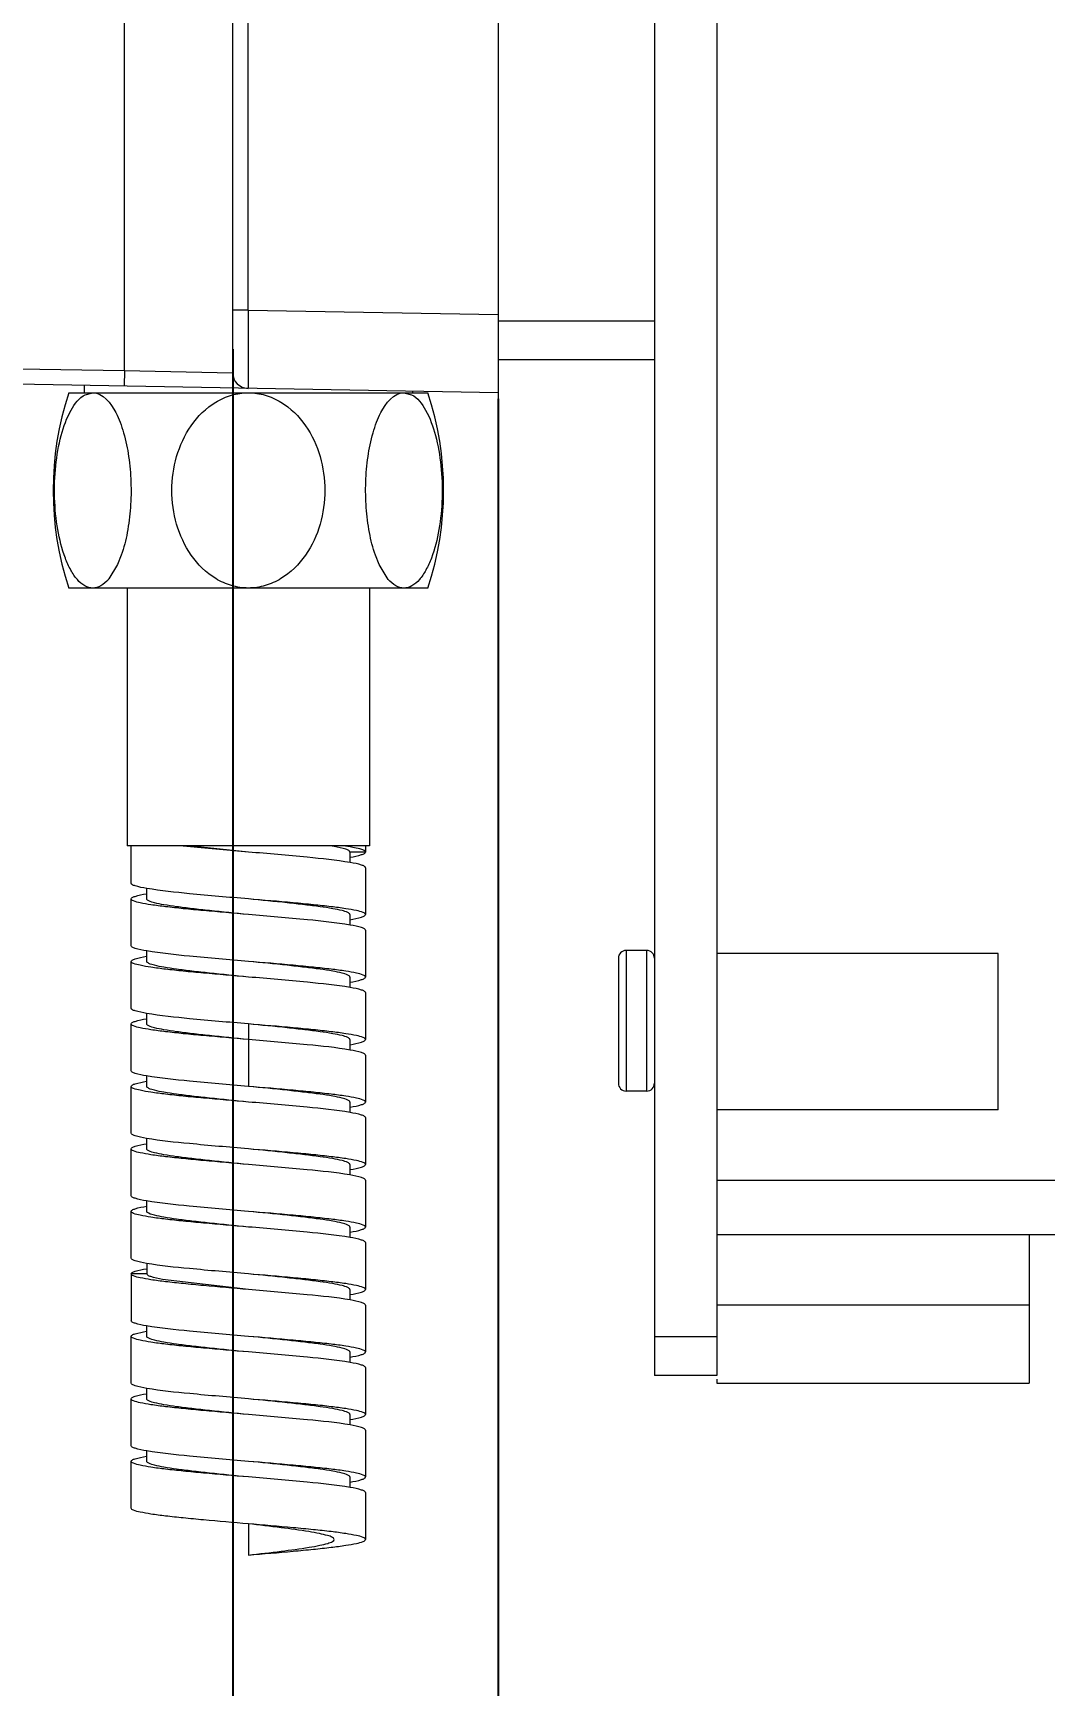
# Model space of a CAD drawing. Header units: millimetres. Extents: x 3895 to 4697, y -1269 to -217.
# Drawn here: x 4442.36 to 4458.55, y -881.81 to -855.36 of the extents above; entities that cross this region are included whole.
import ezdxf

# ---------------------------------------------------------------- set-up
doc = ezdxf.new("R2010")
doc.units = ezdxf.units.MM
doc.header["$LTSCALE"] = 0.1
doc.layers.get('0').update_dxf_attribs({"lineweight": 15})
doc.layers.add('DIM', color=3, linetype='Continuous', lineweight=13)
doc.styles.get("Standard").update_dxf_attribs({"font": 'arial.ttf'})
doc.dimstyles.new('ISO-25', dxfattribs={"dimtxt": 2.5, "dimasz": 2.5, "dimexe": 1.25, "dimexo": 0.625, "dimtad": 1, "dimlfac": 5, "dimtxsty": 'Standard', "dimcen": 2.5, "dimadec": 0, "dimazin": 0, "dimtfac": 1, "dimtmove": 0, "dimatfit": 3, "dimfxl": 1, "dimarcsym": 0})

# ---------------------------------------------------------------- blocks, each defined once
blk = doc.blocks.new('*D113')
at = {"layer": 'Defpoints', "color": 0, "transparency": 16777216}
for p in [(4445.554, -859.799), (4449.804, -860.594), (4445.554, -889.213)]:
    blk.add_point(p, dxfattribs=at)
at = {"layer": 'DIM', "color": 0, "lineweight": -2, "transparency": 16777216}
for p, q in [((4445.554, -860.424), (4445.554, -890.463)), ((4449.804, -861.219), (4449.804, -890.463)), ((4441.554, -889.213), (4426.472, -889.213)), ((4449.804, -889.213), (4445.554, -889.213)), ((4453.804, -889.213), (4457.804, -889.213))]:
    blk.add_line(p, q, dxfattribs=at)
at = {"layer": 'DIM', "color": 0, "transparency": 16777216}
for points in [[(4441.554, -888.546), (4441.554, -889.88), (4445.554, -889.213)], [(4453.804, -888.546), (4453.804, -889.88), (4449.804, -889.213)]]:
    blk.add_solid(points, dxfattribs=at)
at = {"layer": 'DIM', "color": 0, "transparency": 16777216, "insert": (4429.773, -886.58), "char_height": 4, "attachment_point": 5}
blk.add_mtext('17', dxfattribs=at)
blk = doc.blocks.new('*D114')
at = {"layer": 'Defpoints', "color": 0, "transparency": 16777216}
for p in [(4434.254, -854.373), (4449.804, -860.594), (4434.254, -899.9)]:
    blk.add_point(p, dxfattribs=at)
at = {"layer": 'DIM', "color": 0, "lineweight": -2, "transparency": 16777216}
for p, q in [((4434.254, -854.998), (4434.254, -901.15)), ((4449.804, -861.219), (4449.804, -901.15)), ((4445.804, -899.9), (4438.254, -899.9))]:
    blk.add_line(p, q, dxfattribs=at)
at = {"layer": 'DIM', "color": 0, "transparency": 16777216}
for points in [[(4438.254, -899.233), (4438.254, -900.566), (4434.254, -899.9)], [(4445.804, -899.233), (4445.804, -900.566), (4449.804, -899.9)]]:
    blk.add_solid(points, dxfattribs=at)
at = {"layer": 'DIM', "color": 0, "transparency": 16777216, "insert": (4442.029, -896.871), "char_height": 4, "attachment_point": 5}
blk.add_mtext('62,2', dxfattribs=at)

msp = doc.modelspace()

# ---------------------------------------------------------------- linework, layer by layer
msp.add_line((4449.8034, -478.7667), (4449.8034, -1058.5925))
at = {"color": 7, "linetype": 'Continuous'}
for p, q in [((4452.3034, -819.5945), (4452.3034, -876.8445)), ((4453.3034, -819.469), (4453.3034, -876.8445)), ((4449.8034, -834.869), (4449.8034, -861.119)), ((4443.8186, -835.2234), (4443.8186, -860.7645)), ((4445.5534, -860.7991), (4445.5534, -835.1888)), ((4445.7991, -859.7993), (4445.7991, -836.1887)), ((4445.7991, -859.7993), (4445.5534, -859.7993)), ((4445.7991, -859.7993), (4449.8034, -859.8692)), ((4445.7991, -859.7993), (4445.7991, -861.0491)), ((4449.8034, -859.9695), (4452.3034, -859.9695)), ((4452.3034, -860.5945), (4449.8034, -860.5945)), ((4449.8034, -861.119), (4434.2991, -860.8483)), ((4437.7743, -860.659), (4443.8186, -860.7645)), ((4443.8187, -860.7645), (4443.8165, -861.0145)), ((4443.8186, -860.7645), (4445.5534, -860.7991)), ((4442.9284, -861.119), (4448.6784, -861.119)), ((4443.1784, -861.0033), (4443.1784, -861.119)), ((4443.1932, -861.15), (4443.3135, -861.119)), ((4448.2932, -861.119), (4448.4139, -861.1501)), ((4448.4284, -861.095), (4448.4284, -861.119)), ((4443.7697, -863.7194), (4443.7094, -863.8697)), ((4447.8975, -863.8698), (4447.8371, -863.7194)), ((4443.7094, -863.8697), (4443.5706, -864.0976)), ((4448.0436, -864.1062), (4447.8975, -863.8698)), ((4448.6784, -864.244), (4442.9284, -864.244)), ((4443.8659, -864.244), (4443.8659, -868.369)), ((4447.7409, -864.244), (4447.7409, -868.369)), ((4447.7409, -868.369), (4443.8659, -868.369)), ((4443.9285, -868.9689), (4443.9285, -868.369)), ((4445.8034, -868.469), (4444.7012, -868.369)), ((4445.8034, -868.469), (4444.8482, -868.369)), ((4447.4283, -868.469), (4447.4283, -868.6369)), ((4447.6784, -868.469), (4447.4283, -868.469)), ((4447.6784, -868.369), (4447.6784, -868.469)), ((4447.6783, -868.719), (4447.6783, -869.469)), ((4444.1784, -869.219), (4444.1784, -869.0517)), ((4443.9284, -869.969), (4443.9284, -869.219)), ((4447.4284, -869.4689), (4447.4284, -869.637)), ((4447.6784, -869.7189), (4447.6784, -870.4689)), ((4444.1785, -870.2189), (4444.1785, -870.0519)), ((4451.7257, -870.169), (4451.7257, -872.1689)), ((4451.8507, -870.044), (4451.8507, -872.294)), ((4452.1784, -870.044), (4451.8507, -870.044)), ((4452.1784, -870.044), (4452.1784, -872.294)), ((4457.8034, -870.094), (4453.3034, -870.094)), ((4457.8034, -872.594), (4457.8034, -870.094)), ((4443.9285, -870.9689), (4443.9285, -870.2189)), ((4447.4283, -870.469), (4447.4283, -870.637)), ((4447.6783, -870.719), (4447.6783, -871.469)), ((4443.9285, -871.969), (4443.9285, -871.219)), ((4444.1785, -871.219), (4444.1785, -871.0516)), ((4445.8034, -871.219), (4445.8034, -872.219)), ((4447.4283, -871.4689), (4447.4283, -871.6368)), ((4447.6783, -871.7189), (4447.6783, -872.4689)), ((4443.9285, -872.969), (4443.9285, -872.219)), ((4444.1785, -872.219), (4444.1785, -872.0512)), ((4452.1784, -872.294), (4451.8507, -872.294)), ((4447.4284, -872.469), (4447.4284, -872.6364)), ((4447.6784, -872.719), (4447.6784, -873.469)), ((4457.8034, -872.594), (4453.3034, -872.594)), ((4444.1784, -873.219), (4444.1784, -873.051)), ((4443.9284, -873.969), (4443.9284, -873.219)), ((4447.4284, -873.4689), (4447.4284, -873.6361)), ((4447.6784, -873.7189), (4447.6784, -874.4689)), ((4453.3034, -873.719), (4477.0534, -873.719)), ((4444.1785, -874.2189), (4444.1785, -874.0509)), ((4443.9285, -874.9689), (4443.9285, -874.2189)), ((4447.4283, -874.469), (4447.4283, -874.6362)), ((4476.1784, -874.594), (4453.3034, -874.594)), ((4458.3034, -874.594), (4458.3034, -876.969)), ((4447.6783, -874.719), (4447.6783, -875.469)), ((4444.1785, -875.051), (4444.1785, -875.219)), ((4444.1784, -875.219), (4443.9284, -875.219)), ((4443.9285, -875.219), (4443.9285, -875.969)), ((4445.8034, -875.469), (4444.4276, -875.3083)), ((4447.4283, -875.4689), (4447.4283, -875.6367)), ((4447.6783, -875.7189), (4447.6783, -876.4689)), ((4458.3034, -875.719), (4453.3034, -875.719)), ((4443.9285, -876.969), (4443.9285, -876.219)), ((4444.1785, -876.219), (4444.1785, -876.0513)), ((4452.3034, -876.2195), (4453.3034, -876.2195)), ((4447.4284, -876.469), (4447.4284, -876.637)), ((4447.6784, -876.719), (4447.6784, -877.469)), ((4444.1784, -877.2189), (4444.1784, -877.052)), ((4453.3034, -876.8445), (4452.3034, -876.8445)), ((4453.3034, -876.9065), (4453.3034, -876.969)), ((4453.3034, -876.969), (4458.3034, -876.969)), ((4443.9284, -877.9689), (4443.9284, -877.2189)), ((4447.4284, -877.4689), (4447.4284, -877.637)), ((4447.6784, -877.7189), (4447.6784, -878.4689)), ((4444.1785, -878.219), (4444.1785, -878.0518)), ((4443.9285, -878.969), (4443.9285, -878.219)), ((4447.4283, -878.469), (4447.4283, -878.6369)), ((4447.6783, -878.719), (4447.6783, -879.469)), ((4445.8034, -879.219), (4445.8034, -879.719))]:
    msp.add_line(p, q, dxfattribs=at)
for centre, radius, start, end in [((4445.8034, -860.7991), 0.25, 180.00311, 268.99988), ((4447.6862, -862.6815), 5.0078, 161.81922, 198.18078), ((4443.9206, -862.6815), 5.0078, 341.81937, 18.18063), ((4443.0635, -863.673), 0.6614, 319.13264, 320.05514), ((4446.5168, -871.988), 3.6687, 79.58561, 80.56686), ((4451.8507, -870.169), 0.125, 90, 180), ((4452.1784, -870.169), 0.125, 0, 90), ((4451.8507, -872.169), 0.125, 180, 270), ((4452.1784, -872.169), 0.125, 270, 0)]:
    msp.add_arc(centre, radius, start, end, dxfattribs=at)
for points, knots in [([(4443.3136, -864.244), (4443.2694, -864.244), (4443.1728, -864.2142), (4443.0544, -864.106), (4442.9529, -863.952), (4442.8354, -863.6872), (4442.7396, -863.2992), (4442.6921, -862.8012), (4442.7089, -862.2941), (4442.7915, -861.816), (4442.9311, -861.4209), (4443.0946, -861.2012), (4443.1932, -861.15)], [0, 0, 0, 0, 0.0385472, 0.0837145, 0.1373346, 0.1983205, 0.3353716, 0.4832771, 0.6330947, 0.7765041, 0.9031564, 1, 1, 1, 1]), ([(4443.3135, -861.119), (4443.476, -861.119), (4443.6475, -861.3449), (4443.754, -861.5933), (4443.8317, -861.8284), (4443.896, -862.1467), (4443.9308, -862.5477), (4443.9236, -862.9546), (4443.8747, -863.3485), (4443.8112, -863.6011), (4443.7697, -863.7194)], [0, 0, 0, 0, 0.1729359, 0.2326712, 0.2967652, 0.4340411, 0.5782459, 0.7240728, 0.8665431, 1, 1, 1, 1]), ([(4445.8034, -864.244), (4445.7123, -864.244), (4445.5289, -864.2169), (4445.1937, -864.0656), (4444.8611, -863.734), (4444.6298, -863.2301), (4444.5531, -862.6815), (4444.6298, -862.1328), (4444.8611, -861.629), (4445.1937, -861.2973), (4445.5289, -861.1461), (4445.7123, -861.119), (4445.8034, -861.119)], [0, 0, 0, 0, 0.0625737, 0.1251824, 0.2498431, 0.3748617, 0.5, 0.6251382, 0.7501568, 0.8748176, 0.9374263, 1, 1, 1, 1]), ([(4445.8034, -861.119), (4445.8946, -861.119), (4446.078, -861.1461), (4446.4131, -861.2973), (4446.7458, -861.629), (4446.9771, -862.1328), (4447.0537, -862.6815), (4446.9771, -863.2301), (4446.7458, -863.734), (4446.4131, -864.0656), (4446.078, -864.2169), (4445.8946, -864.244), (4445.8034, -864.244)], [0, 0, 0, 0, 0.0625744, 0.1251835, 0.2498426, 0.3748607, 0.5000001, 0.6251394, 0.7501574, 0.8748165, 0.9374256, 1, 1, 1, 1]), ([(4447.8371, -863.7194), (4447.7957, -863.6011), (4447.7322, -863.3486), (4447.6833, -862.9547), (4447.676, -862.5478), (4447.7108, -862.1468), (4447.7751, -861.8285), (4447.8528, -861.5935), (4447.9593, -861.3451), (4448.1308, -861.119), (4448.2932, -861.119)], [0, 0, 0, 0, 0.1334522, 0.2759165, 0.4217381, 0.5659389, 0.7032137, 0.7673094, 0.8270479, 1, 1, 1, 1]), ([(4448.4139, -861.1501), (4448.5125, -861.2014), (4448.6758, -861.4212), (4448.8154, -861.8164), (4448.8979, -862.2945), (4448.9148, -862.8015), (4448.8672, -863.2994), (4448.7714, -863.6873), (4448.6539, -863.9521), (4448.5524, -864.1061), (4448.434, -864.2142), (4448.3375, -864.244), (4448.2932, -864.244)], [0, 0, 0, 0, 0.0968727, 0.2235415, 0.3669519, 0.5167618, 0.6646557, 0.8016966, 0.8626778, 0.9162933, 0.961456, 1, 1, 1, 1]), ([(4443.5637, -864.1057), (4443.5292, -864.1456), (4443.4564, -864.2134), (4443.3584, -864.244), (4443.3136, -864.244)], [0, 0, 0, 0, 0.540252, 1, 1, 1, 1]), ([(4448.2932, -864.244), (4448.2485, -864.244), (4448.1507, -864.2136), (4448.078, -864.1459), (4448.0436, -864.1062)], [0, 0, 0, 0, 0.4598468, 1, 1, 1, 1]), ([(4447.4345, -868.6369), (4447.2071, -868.5977), (4446.6625, -868.5432), (4446.1182, -868.4957), (4445.8034, -868.469)], [0, 0, 0, 0, 0.4221722, 1, 1, 1, 1]), ([(4447.4284, -868.469), (4447.4284, -868.4599), (4447.4054, -868.4385), (4447.3237, -868.4088), (4447.2424, -868.3913), (4447.1799, -868.3798)], [0, 0, 0, 0, 0.1012602, 0.2951898, 1, 1, 1, 1]), ([(4447.6784, -868.469), (4447.6784, -868.4576), (4447.6413, -868.4338), (4447.5751, -868.4151), (4447.4602, -868.3898), (4447.3717, -868.3764), (4447.3204, -868.369)], [0, 0, 0, 0, 0.0900161, 0.283189, 0.5882107, 1, 1, 1, 1]), ([(4447.4328, -868.5514), (4447.4945, -868.5408), (4447.575, -868.5246), (4447.6551, -868.4974), (4447.6784, -868.4776), (4447.6784, -868.469)], [0, 0, 0, 0, 0.7092485, 0.9021683, 1, 1, 1, 1]), ([(4447.6783, -868.719), (4447.6783, -868.7105), (4447.6553, -868.6907), (4447.5757, -868.6636), (4447.4958, -868.6474), (4447.4345, -868.6369)], [0, 0, 0, 0, 0.097742, 0.290617, 1, 1, 1, 1]), ([(4444.1762, -869.0517), (4444.114, -869.0411), (4444.0328, -869.0247), (4443.9519, -868.9976), (4443.9284, -868.9776), (4443.9285, -868.9689)], [0, 0, 0, 0, 0.7095519, 0.9026341, 1, 1, 1, 1]), ([(4445.8034, -869.219), (4445.4898, -869.1924), (4444.9468, -869.145), (4444.4036, -869.0906), (4444.1762, -869.0517)], [0, 0, 0, 0, 0.5771085, 1, 1, 1, 1]), ([(4443.9285, -869.219), (4443.9284, -869.2105), (4443.9515, -869.1907), (4444.0308, -869.1637), (4444.1106, -869.1475), (4444.1718, -869.137)], [0, 0, 0, 0, 0.0978668, 0.2907571, 1, 1, 1, 1]), ([(4445.8034, -869.469), (4445.5643, -869.4487), (4445.2168, -869.4193), (4444.7754, -869.3773), (4444.4939, -869.3467), (4444.2659, -869.3176), (4444.088, -869.2866), (4443.9911, -869.263), (4443.9286, -869.235), (4443.9285, -869.219)], [0, 0, 0, 0, 0.3786012, 0.5497997, 0.7000736, 0.8237727, 0.9163652, 0.97487, 1, 1, 1, 1]), ([(4445.8034, -869.469), (4445.5961, -869.4487), (4445.295, -869.4192), (4444.9123, -869.3773), (4444.6685, -869.3467), (4444.4703, -869.3177), (4444.3171, -869.2863), (4444.2302, -869.2631), (4444.1785, -869.2338), (4444.1784, -869.219)], [0, 0, 0, 0, 0.3774309, 0.5481487, 0.6980659, 0.821589, 0.9142604, 0.9732693, 1, 1, 1, 1]), ([(4447.6784, -869.469), (4447.6784, -869.4532), (4447.6161, -869.4249), (4447.5193, -869.4016), (4447.3414, -869.3703), (4447.1135, -869.3413), (4446.8319, -869.3107), (4446.3903, -869.2687), (4446.0427, -869.2393), (4445.8034, -869.219)], [0, 0, 0, 0, 0.0250034, 0.0834634, 0.1759809, 0.2997032, 0.4499834, 0.6212447, 1, 1, 1, 1]), ([(4447.4284, -869.4689), (4447.4283, -869.4542), (4447.3767, -869.4249), (4447.29, -869.4018), (4447.1371, -869.3704), (4446.9392, -869.3414), (4446.6957, -869.3108), (4446.3134, -869.2689), (4446.0125, -869.2395), (4445.8055, -869.2192)], [0, 0, 0, 0, 0.0267076, 0.0856752, 0.1783113, 0.3018079, 0.4517148, 0.6224411, 1, 1, 1, 1]), ([(4447.4353, -869.637), (4447.2079, -869.5979), (4446.663, -869.5432), (4446.1184, -869.4957), (4445.8034, -869.469)], [0, 0, 0, 0, 0.42204, 1, 1, 1, 1]), ([(4447.4288, -869.552), (4447.4914, -869.5414), (4447.5732, -869.5249), (4447.6546, -869.4977), (4447.6784, -869.4777), (4447.6784, -869.469)], [0, 0, 0, 0, 0.7093421, 0.9026768, 1, 1, 1, 1]), ([(4447.6784, -869.7189), (4447.6784, -869.7104), (4447.6553, -869.6907), (4447.5761, -869.6637), (4447.4963, -869.6475), (4447.4353, -869.637)], [0, 0, 0, 0, 0.0981503, 0.2913822, 1, 1, 1, 1]), ([(4444.1773, -870.0519), (4444.1149, -870.0413), (4444.0333, -870.0249), (4443.9522, -869.9976), (4443.9285, -869.9778), (4443.9284, -869.969)], [0, 0, 0, 0, 0.7091828, 0.9024, 1, 1, 1, 1]), ([(4443.9285, -870.2189), (4443.9285, -870.2103), (4443.9516, -870.1907), (4444.0308, -870.1637), (4444.1105, -870.1475), (4444.1715, -870.137)], [0, 0, 0, 0, 0.0981702, 0.2914887, 1, 1, 1, 1]), ([(4445.8034, -870.219), (4445.4902, -870.1924), (4444.9475, -870.1451), (4444.4046, -870.0907), (4444.1773, -870.0519)], [0, 0, 0, 0, 0.5769142, 1, 1, 1, 1]), ([(4445.8034, -870.469), (4445.5641, -870.4487), (4445.2165, -870.4192), (4444.7749, -870.3773), (4444.4933, -870.3466), (4444.2654, -870.3176), (4444.0875, -870.2864), (4443.9908, -870.263), (4443.9284, -870.2348), (4443.9285, -870.2189)], [0, 0, 0, 0, 0.3787701, 0.5500304, 0.7003314, 0.8240203, 0.9165702, 0.9749647, 1, 1, 1, 1]), ([(4445.8034, -870.469), (4445.596, -870.4487), (4445.2947, -870.4192), (4444.9119, -870.3773), (4444.668, -870.3466), (4444.4698, -870.3176), (4444.3167, -870.2861), (4444.23, -870.2631), (4444.1784, -870.2336), (4444.1784, -870.2189)], [0, 0, 0, 0, 0.3775978, 0.5483757, 0.698319, 0.8218396, 0.9144542, 0.9733727, 1, 1, 1, 1]), ([(4447.4284, -870.469), (4447.4283, -870.4542), (4447.3767, -870.4249), (4447.2898, -870.4017), (4447.1367, -870.3703), (4446.9385, -870.3413), (4446.6947, -870.3107), (4446.3119, -870.2687), (4446.0107, -870.2393), (4445.8034, -870.219)], [0, 0, 0, 0, 0.026693, 0.085664, 0.1783135, 0.3018344, 0.4517668, 0.6225078, 1, 1, 1, 1]), ([(4447.6784, -870.4689), (4447.6785, -870.453), (4447.6158, -870.425), (4447.5191, -870.4014), (4447.3411, -870.3704), (4447.1132, -870.3412), (4446.8316, -870.3107), (4446.3901, -870.2687), (4446.0426, -870.2393), (4445.8034, -870.219)], [0, 0, 0, 0, 0.0251292, 0.083564, 0.176191, 0.2998476, 0.450167, 0.62135, 1, 1, 1, 1]), ([(4447.435, -870.637), (4447.2075, -870.5978), (4446.6628, -870.5432), (4446.1183, -870.4957), (4445.8034, -870.469)], [0, 0, 0, 0, 0.422081, 1, 1, 1, 1]), ([(4447.4303, -870.5518), (4447.4926, -870.5411), (4447.574, -870.5249), (4447.6548, -870.4975), (4447.6784, -870.4776), (4447.6784, -870.4689)], [0, 0, 0, 0, 0.7096116, 0.902374, 1, 1, 1, 1]), ([(4447.6783, -870.719), (4447.6783, -870.7104), (4447.6553, -870.6907), (4447.5759, -870.6636), (4447.4961, -870.6475), (4447.435, -870.637)], [0, 0, 0, 0, 0.0979942, 0.291, 1, 1, 1, 1]), ([(4444.1755, -871.0516), (4444.1134, -871.041), (4444.0323, -871.0248), (4443.9518, -870.9974), (4443.9284, -870.9776), (4443.9284, -870.9689)], [0, 0, 0, 0, 0.7097442, 0.9023982, 1, 1, 1, 1]), ([(4443.9285, -871.219), (4443.9285, -871.2104), (4443.9515, -871.1907), (4444.0311, -871.1635), (4444.1112, -871.1474), (4444.1725, -871.1369)], [0, 0, 0, 0, 0.0978559, 0.2904935, 1, 1, 1, 1]), ([(4445.8034, -871.469), (4445.5643, -871.4487), (4445.2168, -871.4193), (4444.7753, -871.3773), (4444.4938, -871.3467), (4444.2659, -871.3176), (4444.0879, -871.2865), (4443.9912, -871.263), (4443.9285, -871.2349), (4443.9285, -871.219)], [0, 0, 0, 0, 0.3786154, 0.5498145, 0.700097, 0.8237922, 0.916391, 0.9748839, 1, 1, 1, 1]), ([(4445.8034, -871.219), (4445.4896, -871.1923), (4444.9463, -871.145), (4444.4028, -871.0905), (4444.1755, -871.0516)], [0, 0, 0, 0, 0.5772902, 1, 1, 1, 1]), ([(4445.8034, -871.469), (4445.5961, -871.4487), (4445.295, -871.4192), (4444.9123, -871.3773), (4444.6684, -871.3467), (4444.4703, -871.3177), (4444.3171, -871.2863), (4444.2302, -871.2631), (4444.1785, -871.2338), (4444.1784, -871.219)], [0, 0, 0, 0, 0.3774418, 0.5481604, 0.6980836, 0.821606, 0.9142801, 0.9732744, 1, 1, 1, 1]), ([(4447.4284, -871.4689), (4447.4283, -871.4542), (4447.3766, -871.4249), (4447.2897, -871.4017), (4447.1365, -871.3703), (4446.9384, -871.3413), (4446.6945, -871.3106), (4446.3119, -871.2687), (4446.0107, -871.2393), (4445.8034, -871.219)], [0, 0, 0, 0, 0.0267262, 0.0857214, 0.1783948, 0.3019163, 0.4518364, 0.6225537, 1, 1, 1, 1]), ([(4447.6784, -871.469), (4447.6784, -871.4531), (4447.6159, -871.4249), (4447.5191, -871.4015), (4447.3412, -871.3703), (4447.1132, -871.3413), (4446.8317, -871.3106), (4446.3902, -871.2687), (4446.0426, -871.2393), (4445.8034, -871.219)], [0, 0, 0, 0, 0.0250788, 0.083558, 0.1761153, 0.2998321, 0.4501017, 0.6213419, 1, 1, 1, 1]), ([(4447.434, -871.6368), (4447.2066, -871.5977), (4446.6621, -871.5431), (4446.118, -871.4957), (4445.8034, -871.469)], [0, 0, 0, 0, 0.422286, 1, 1, 1, 1]), ([(4447.4326, -871.5514), (4447.4943, -871.5408), (4447.5749, -871.5246), (4447.6551, -871.4974), (4447.6784, -871.4776), (4447.6784, -871.469)], [0, 0, 0, 0, 0.7093149, 0.9023261, 1, 1, 1, 1]), ([(4447.6783, -871.7189), (4447.6784, -871.7103), (4447.6551, -871.6906), (4447.5754, -871.6636), (4447.4953, -871.6473), (4447.434, -871.6368)], [0, 0, 0, 0, 0.0979026, 0.2912974, 1, 1, 1, 1]), ([(4444.1729, -872.0512), (4444.1115, -872.0406), (4444.0314, -872.0244), (4443.9517, -871.9974), (4443.9284, -871.9776), (4443.9284, -871.969)], [0, 0, 0, 0, 0.7087142, 0.902111, 1, 1, 1, 1]), ([(4443.9285, -872.219), (4443.9285, -872.2104), (4443.9518, -872.1905), (4444.0319, -872.1634), (4444.1124, -872.1472), (4444.1741, -872.1366)], [0, 0, 0, 0, 0.0976931, 0.2906998, 1, 1, 1, 1]), ([(4445.8034, -872.469), (4445.5642, -872.4487), (4445.2167, -872.4192), (4444.7752, -872.3773), (4444.4936, -872.3467), (4444.2657, -872.3176), (4444.0878, -872.2865), (4443.991, -872.263), (4443.9285, -872.2349), (4443.9285, -872.219)], [0, 0, 0, 0, 0.37866, 0.5498992, 0.7001673, 0.8238821, 0.9164408, 0.9749202, 1, 1, 1, 1]), ([(4445.8034, -872.219), (4445.4889, -872.1923), (4444.9447, -872.1448), (4444.4003, -872.0902), (4444.1729, -872.0512)], [0, 0, 0, 0, 0.577696, 1, 1, 1, 1]), ([(4445.8034, -872.469), (4445.5961, -872.4487), (4445.2949, -872.4192), (4444.9121, -872.3773), (4444.6683, -872.3466), (4444.4701, -872.3177), (4444.317, -872.2862), (4444.2301, -872.2631), (4444.1784, -872.2337), (4444.1784, -872.219)], [0, 0, 0, 0, 0.3774951, 0.548235, 0.6981654, 0.8216845, 0.9143355, 0.9733067, 1, 1, 1, 1]), ([(4447.4284, -872.469), (4447.4284, -872.4543), (4447.3768, -872.4249), (4447.2901, -872.4018), (4447.137, -872.3703), (4446.9388, -872.3413), (4446.6949, -872.3107), (4446.3121, -872.2687), (4446.0108, -872.2393), (4445.8034, -872.219)], [0, 0, 0, 0, 0.0266285, 0.0855453, 0.1781621, 0.3016821, 0.4516258, 0.6224013, 1, 1, 1, 1]), ([(4447.6784, -872.4689), (4447.6784, -872.453), (4447.6157, -872.425), (4447.519, -872.4014), (4447.341, -872.3703), (4447.1131, -872.3412), (4446.8315, -872.3106), (4446.3901, -872.2687), (4446.0426, -872.2393), (4445.8034, -872.219)], [0, 0, 0, 0, 0.0251168, 0.0836095, 0.1762083, 0.2999024, 0.4501828, 0.6213805, 1, 1, 1, 1]), ([(4447.4315, -872.6364), (4447.2041, -872.5975), (4446.6606, -872.543), (4446.1173, -872.4956), (4445.8034, -872.469)], [0, 0, 0, 0, 0.4226839, 1, 1, 1, 1]), ([(4447.4343, -872.5511), (4447.4957, -872.5405), (4447.5757, -872.5245), (4447.6554, -872.4972), (4447.6784, -872.4775), (4447.6784, -872.4689)], [0, 0, 0, 0, 0.7095111, 0.9021519, 1, 1, 1, 1]), ([(4447.6784, -872.719), (4447.6784, -872.7104), (4447.655, -872.6905), (4447.5745, -872.6632), (4447.4935, -872.647), (4447.4315, -872.6364)], [0, 0, 0, 0, 0.0976169, 0.290264, 1, 1, 1, 1]), ([(4444.1718, -873.051), (4444.1107, -873.0404), (4444.0309, -873.0243), (4443.9515, -872.9972), (4443.9284, -872.9776), (4443.9284, -872.969)], [0, 0, 0, 0, 0.709001, 0.9020083, 1, 1, 1, 1]), ([(4445.8034, -873.219), (4445.4885, -873.1922), (4444.9441, -873.1447), (4444.3993, -873.0902), (4444.1718, -873.051)], [0, 0, 0, 0, 0.5779193, 1, 1, 1, 1]), ([(4443.9284, -873.219), (4443.9285, -873.2103), (4443.952, -873.1905), (4444.0328, -873.1631), (4444.1141, -873.1468), (4444.1764, -873.1362)], [0, 0, 0, 0, 0.0976391, 0.2904038, 1, 1, 1, 1]), ([(4445.8034, -873.469), (4445.5642, -873.4487), (4445.2167, -873.4193), (4444.7752, -873.3773), (4444.4937, -873.3467), (4444.2658, -873.3176), (4444.0878, -873.2866), (4443.9911, -873.2629), (4443.9284, -873.2349), (4443.9284, -873.219)], [0, 0, 0, 0, 0.378651, 0.5498354, 0.7001549, 0.8238107, 0.9164362, 0.9748714, 1, 1, 1, 1]), ([(4445.8034, -873.469), (4445.5961, -873.4487), (4445.2949, -873.4192), (4444.9122, -873.3773), (4444.6684, -873.3466), (4444.4702, -873.3177), (4444.317, -873.2862), (4444.2301, -873.2631), (4444.1785, -873.2337), (4444.1784, -873.219)], [0, 0, 0, 0, 0.3774712, 0.5482018, 0.6981289, 0.8216511, 0.9143114, 0.9732935, 1, 1, 1, 1]), ([(4447.4284, -873.4689), (4447.4283, -873.4542), (4447.3766, -873.4249), (4447.2896, -873.4017), (4447.1365, -873.3703), (4446.9383, -873.3413), (4446.6945, -873.3106), (4446.3119, -873.2687), (4446.0107, -873.2393), (4445.8034, -873.219)], [0, 0, 0, 0, 0.0267308, 0.0857389, 0.1784088, 0.3019342, 0.4518526, 0.6225719, 1, 1, 1, 1]), ([(4447.6784, -873.469), (4447.6784, -873.4532), (4447.6161, -873.425), (4447.5194, -873.4015), (4447.3415, -873.3704), (4447.1136, -873.3413), (4446.832, -873.3107), (4446.3903, -873.2687), (4446.0427, -873.2393), (4445.8034, -873.219)], [0, 0, 0, 0, 0.0250345, 0.08343, 0.1759806, 0.2996707, 0.4499712, 0.6212306, 1, 1, 1, 1]), ([(4447.4297, -873.6361), (4447.2025, -873.5973), (4446.6595, -873.5429), (4446.1168, -873.4956), (4445.8034, -873.469)], [0, 0, 0, 0, 0.4230385, 1, 1, 1, 1]), ([(4447.4353, -873.5509), (4447.4963, -873.5404), (4447.576, -873.5243), (4447.6553, -873.4973), (4447.6784, -873.4776), (4447.6784, -873.469)], [0, 0, 0, 0, 0.708514, 0.9018368, 1, 1, 1, 1]), ([(4447.6784, -873.7189), (4447.6783, -873.7102), (4447.6546, -873.6903), (4447.5736, -873.663), (4447.4921, -873.6467), (4447.4297, -873.6361)], [0, 0, 0, 0, 0.0976286, 0.2908508, 1, 1, 1, 1]), ([(4444.1716, -874.0509), (4444.1106, -874.0404), (4444.0308, -874.0243), (4443.9515, -873.9972), (4443.9284, -873.9776), (4443.9284, -873.969)], [0, 0, 0, 0, 0.7086353, 0.9018709, 1, 1, 1, 1]), ([(4443.9285, -874.2189), (4443.9285, -874.2102), (4443.9523, -874.1902), (4444.0337, -874.163), (4444.1156, -874.1465), (4444.1783, -874.1359)], [0, 0, 0, 0, 0.0973051, 0.2906461, 1, 1, 1, 1]), ([(4445.8034, -874.219), (4445.4885, -874.1922), (4444.9439, -874.1447), (4444.3991, -874.0901), (4444.1716, -874.0509)], [0, 0, 0, 0, 0.5779318, 1, 1, 1, 1]), ([(4445.8034, -874.469), (4445.5642, -874.4487), (4445.2165, -874.4192), (4444.7749, -874.3773), (4444.4934, -874.3466), (4444.2654, -874.3176), (4444.0876, -874.2864), (4443.9908, -874.2631), (4443.9285, -874.2348), (4443.9285, -874.2189)], [0, 0, 0, 0, 0.3787517, 0.5500141, 0.7002958, 0.8240196, 0.916537, 0.9749967, 1, 1, 1, 1]), ([(4445.8034, -874.469), (4445.596, -874.4487), (4445.2948, -874.4192), (4444.912, -874.3773), (4444.6681, -874.3466), (4444.4699, -874.3176), (4444.3168, -874.2861), (4444.23, -874.2631), (4444.1784, -874.2336), (4444.1784, -874.2189)], [0, 0, 0, 0, 0.3775754, 0.5483411, 0.6982807, 0.8218013, 0.9144293, 0.9733559, 1, 1, 1, 1]), ([(4447.4284, -874.469), (4447.4284, -874.4543), (4447.3768, -874.4249), (4447.2899, -874.4018), (4447.1368, -874.3703), (4446.9386, -874.3413), (4446.6948, -874.3107), (4446.312, -874.2687), (4446.0108, -874.2393), (4445.8034, -874.219)], [0, 0, 0, 0, 0.0266671, 0.0856074, 0.1782488, 0.3017648, 0.4517007, 0.6224521, 1, 1, 1, 1]), ([(4447.6784, -874.4689), (4447.6783, -874.453), (4447.6158, -874.425), (4447.5189, -874.4014), (4447.341, -874.3703), (4447.113, -874.3412), (4446.8315, -874.3106), (4446.3901, -874.2687), (4446.0426, -874.2393), (4445.8034, -874.219)], [0, 0, 0, 0, 0.0251295, 0.083633, 0.1762251, 0.2999257, 0.4502013, 0.6214007, 1, 1, 1, 1]), ([(4447.4305, -874.6362), (4447.2032, -874.5974), (4446.6599, -874.5429), (4446.117, -874.4956), (4445.8034, -874.469)], [0, 0, 0, 0, 0.4228981, 1, 1, 1, 1]), ([(4447.6783, -874.719), (4447.6783, -874.7103), (4447.6548, -874.6904), (4447.574, -874.6632), (4447.4927, -874.6468), (4447.4305, -874.6362)], [0, 0, 0, 0, 0.0973632, 0.2904495, 1, 1, 1, 1]), ([(4447.435, -874.551), (4447.4962, -874.5404), (4447.576, -874.5243), (4447.6554, -874.4972), (4447.6785, -874.4775), (4447.6784, -874.4689)], [0, 0, 0, 0, 0.7092519, 0.9021427, 1, 1, 1, 1]), ([(4444.1723, -875.051), (4444.111, -875.0405), (4444.0311, -875.0243), (4443.9514, -874.9973), (4443.9284, -874.9775), (4443.9285, -874.9689)], [0, 0, 0, 0, 0.7093894, 0.9022578, 1, 1, 1, 1]), ([(4443.9285, -875.219), (4443.9285, -875.2103), (4443.9518, -875.1906), (4444.0319, -875.1633), (4444.1125, -875.1472), (4444.1742, -875.1366)], [0, 0, 0, 0, 0.0978264, 0.2907396, 1, 1, 1, 1]), ([(4445.8034, -875.219), (4445.4887, -875.1923), (4444.9444, -875.1448), (4444.3997, -875.0902), (4444.1723, -875.051)], [0, 0, 0, 0, 0.5778246, 1, 1, 1, 1]), ([(4445.8034, -875.469), (4445.5642, -875.4487), (4445.2167, -875.4193), (4444.7751, -875.3773), (4444.4936, -875.3467), (4444.2656, -875.3176), (4444.0878, -875.2865), (4443.9909, -875.263), (4443.9286, -875.2349), (4443.9285, -875.219)], [0, 0, 0, 0, 0.3786877, 0.5499024, 0.7002076, 0.8238877, 0.9164717, 0.9749181, 1, 1, 1, 1]), ([(4444.4276, -875.3083), (4444.365, -875.2968), (4444.2835, -875.2793), (4444.2015, -875.2495), (4444.1785, -875.2281), (4444.1784, -875.219)], [0, 0, 0, 0, 0.7047459, 0.8986621, 1, 1, 1, 1]), ([(4447.4284, -875.4689), (4447.4284, -875.4542), (4447.3767, -875.4249), (4447.2898, -875.4017), (4447.1366, -875.3703), (4446.9385, -875.3413), (4446.6946, -875.3107), (4446.3119, -875.2687), (4446.0107, -875.2393), (4445.8034, -875.219)], [0, 0, 0, 0, 0.0267008, 0.0856746, 0.1783319, 0.3018507, 0.4517791, 0.6225122, 1, 1, 1, 1]), ([(4447.6784, -875.469), (4447.6784, -875.4531), (4447.616, -875.4249), (4447.5192, -875.4015), (4447.3413, -875.3703), (4447.1134, -875.3413), (4446.8318, -875.3107), (4446.3903, -875.2687), (4446.0427, -875.2393), (4445.8034, -875.219)], [0, 0, 0, 0, 0.0250259, 0.083496, 0.1760335, 0.2997463, 0.4500297, 0.6212744, 1, 1, 1, 1]), ([(4447.4335, -875.6367), (4447.2061, -875.5976), (4446.6618, -875.5431), (4446.1179, -875.4957), (4445.8034, -875.469)], [0, 0, 0, 0, 0.4223582, 1, 1, 1, 1]), ([(4447.4335, -875.5512), (4447.495, -875.5407), (4447.5753, -875.5245), (4447.6552, -875.4974), (4447.6784, -875.4776), (4447.6784, -875.469)], [0, 0, 0, 0, 0.7091279, 0.9022225, 1, 1, 1, 1]), ([(4447.6783, -875.7189), (4447.6783, -875.7103), (4447.6551, -875.6906), (4447.5752, -875.6635), (4447.495, -875.6473), (4447.4335, -875.6367)], [0, 0, 0, 0, 0.0977749, 0.2908755, 1, 1, 1, 1]), ([(4444.1741, -876.0514), (4444.1124, -876.0408), (4444.0319, -876.0246), (4443.9517, -875.9974), (4443.9285, -875.9776), (4443.9284, -875.969)], [0, 0, 0, 0, 0.7092485, 0.9021683, 1, 1, 1, 1]), ([(4443.9285, -876.219), (4443.9285, -876.2105), (4443.9515, -876.1907), (4444.0311, -876.1636), (4444.1111, -876.1474), (4444.1723, -876.1369)], [0, 0, 0, 0, 0.097742, 0.290617, 1, 1, 1, 1]), ([(4445.8034, -876.469), (4445.5642, -876.4487), (4445.2167, -876.4193), (4444.7753, -876.3773), (4444.4938, -876.3467), (4444.2658, -876.3176), (4444.0879, -876.2865), (4443.9911, -876.263), (4443.9285, -876.2349), (4443.9285, -876.219)], [0, 0, 0, 0, 0.3786306, 0.5498481, 0.7001121, 0.8238334, 0.9163917, 0.9749177, 1, 1, 1, 1]), ([(4445.8034, -876.219), (4445.4892, -876.1923), (4444.9455, -876.1449), (4444.4015, -876.0904), (4444.1741, -876.0514)], [0, 0, 0, 0, 0.5775172, 1, 1, 1, 1]), ([(4445.8034, -876.469), (4445.5961, -876.4487), (4445.2949, -876.4192), (4444.9122, -876.3773), (4444.6684, -876.3466), (4444.4702, -876.3177), (4444.3171, -876.2862), (4444.2302, -876.2631), (4444.1785, -876.2338), (4444.1784, -876.219)], [0, 0, 0, 0, 0.3774534, 0.5481806, 0.6981005, 0.8216266, 0.9142878, 0.9732833, 1, 1, 1, 1]), ([(4447.4284, -876.469), (4447.4284, -876.4543), (4447.3768, -876.4249), (4447.2901, -876.4018), (4447.137, -876.3703), (4446.9388, -876.3413), (4446.6949, -876.3107), (4446.3121, -876.2687), (4446.0108, -876.2393), (4445.8034, -876.219)], [0, 0, 0, 0, 0.0266319, 0.0855469, 0.1781639, 0.3016785, 0.4516249, 0.6224015, 1, 1, 1, 1]), ([(4447.6784, -876.4689), (4447.6783, -876.4531), (4447.6159, -876.4249), (4447.5191, -876.4015), (4447.3412, -876.3703), (4447.1132, -876.3413), (4446.8317, -876.3106), (4446.3902, -876.2687), (4446.0426, -876.2393), (4445.8034, -876.219)], [0, 0, 0, 0, 0.0250582, 0.0835775, 0.1761119, 0.2998489, 0.4501011, 0.6213416, 1, 1, 1, 1]), ([(4447.435, -876.637), (4447.2076, -876.5978), (4446.6628, -876.5432), (4446.1183, -876.4957), (4445.8034, -876.469)], [0, 0, 0, 0, 0.4220761, 1, 1, 1, 1]), ([(4447.4306, -876.5517), (4447.4928, -876.5411), (4447.5741, -876.5247), (4447.6549, -876.4976), (4447.6784, -876.4776), (4447.6784, -876.4689)], [0, 0, 0, 0, 0.7095519, 0.9026341, 1, 1, 1, 1]), ([(4447.6784, -876.719), (4447.6784, -876.7105), (4447.6554, -876.6907), (4447.576, -876.6637), (4447.4962, -876.6475), (4447.435, -876.637)], [0, 0, 0, 0, 0.0978668, 0.2907571, 1, 1, 1, 1]), ([(4444.1781, -877.052), (4444.1154, -877.0414), (4444.0336, -877.0249), (4443.9522, -876.9977), (4443.9285, -876.9777), (4443.9285, -876.969)], [0, 0, 0, 0, 0.7093421, 0.9026768, 1, 1, 1, 1]), ([(4445.8034, -877.219), (4445.4904, -877.1924), (4444.948, -877.1451), (4444.4053, -877.0907), (4444.1781, -877.052)], [0, 0, 0, 0, 0.5767673, 1, 1, 1, 1]), ([(4443.9284, -877.2189), (4443.9284, -877.2104), (4443.9516, -877.1907), (4444.0308, -877.1637), (4444.1105, -877.1475), (4444.1715, -877.137)], [0, 0, 0, 0, 0.0981503, 0.2913822, 1, 1, 1, 1]), ([(4445.8034, -877.469), (4445.5642, -877.4487), (4445.2166, -877.4192), (4444.775, -877.3773), (4444.4935, -877.3467), (4444.2655, -877.3176), (4444.0876, -877.2865), (4443.9909, -877.2629), (4443.9285, -877.2348), (4443.9284, -877.2189)], [0, 0, 0, 0, 0.3787214, 0.549953, 0.7002543, 0.823939, 0.9165142, 0.9749244, 1, 1, 1, 1]), ([(4445.8034, -877.469), (4445.5961, -877.4487), (4445.2948, -877.4192), (4444.912, -877.3773), (4444.6681, -877.3466), (4444.47, -877.3176), (4444.3169, -877.2862), (4444.23, -877.2631), (4444.1784, -877.2336), (4444.1784, -877.2189)], [0, 0, 0, 0, 0.3775521, 0.5483077, 0.698245, 0.8217666, 0.9144018, 0.9733409, 1, 1, 1, 1]), ([(4447.4284, -877.4689), (4447.4283, -877.4542), (4447.3766, -877.4249), (4447.2896, -877.4017), (4447.1365, -877.3703), (4446.9383, -877.3413), (4446.6945, -877.3106), (4446.3118, -877.2687), (4446.0107, -877.2393), (4445.8034, -877.219)], [0, 0, 0, 0, 0.02673, 0.0857449, 0.1784167, 0.3019464, 0.4518591, 0.6225741, 1, 1, 1, 1]), ([(4447.6784, -877.469), (4447.6785, -877.4532), (4447.616, -877.425), (4447.5194, -877.4015), (4447.3415, -877.3704), (4447.1136, -877.3413), (4446.832, -877.3107), (4446.3903, -877.2687), (4446.0427, -877.2393), (4445.8034, -877.219)], [0, 0, 0, 0, 0.025025, 0.0834239, 0.1759792, 0.2996531, 0.4499762, 0.62122, 1, 1, 1, 1]), ([(4447.4353, -877.637), (4447.2078, -877.5978), (4446.6629, -877.5432), (4446.1184, -877.4957), (4445.8034, -877.469)], [0, 0, 0, 0, 0.4220392, 1, 1, 1, 1]), ([(4447.4295, -877.5519), (4447.492, -877.5413), (4447.5735, -877.5249), (4447.6546, -877.4976), (4447.6784, -877.4778), (4447.6784, -877.469)], [0, 0, 0, 0, 0.7091828, 0.9024, 1, 1, 1, 1]), ([(4447.6784, -877.7189), (4447.6784, -877.7103), (4447.6552, -877.6907), (4447.576, -877.6637), (4447.4963, -877.6475), (4447.4353, -877.637)], [0, 0, 0, 0, 0.0981702, 0.2914887, 1, 1, 1, 1]), ([(4444.1765, -878.0518), (4444.1142, -878.0411), (4444.0328, -878.0249), (4443.952, -877.9975), (4443.9284, -877.9776), (4443.9284, -877.9689)], [0, 0, 0, 0, 0.7096116, 0.902374, 1, 1, 1, 1]), ([(4445.8034, -878.219), (4445.4899, -878.1924), (4444.947, -878.145), (4444.4038, -878.0906), (4444.1765, -878.0518)], [0, 0, 0, 0, 0.5770885, 1, 1, 1, 1]), ([(4443.9285, -878.219), (4443.9285, -878.2104), (4443.9515, -878.1907), (4444.031, -878.1636), (4444.1107, -878.1475), (4444.1719, -878.137)], [0, 0, 0, 0, 0.0979942, 0.291, 1, 1, 1, 1]), ([(4445.8034, -878.469), (4445.5642, -878.4487), (4445.2166, -878.4192), (4444.7751, -878.3773), (4444.4935, -878.3467), (4444.2656, -878.3176), (4444.0877, -878.2865), (4443.991, -878.263), (4443.9285, -878.2348), (4443.9285, -878.219)], [0, 0, 0, 0, 0.3786995, 0.5499411, 0.7002269, 0.8239294, 0.9164874, 0.9749411, 1, 1, 1, 1]), ([(4445.8034, -878.469), (4445.5961, -878.4487), (4445.2948, -878.4192), (4444.9121, -878.3773), (4444.6682, -878.3466), (4444.47, -878.3176), (4444.3169, -878.2862), (4444.2301, -878.2631), (4444.1784, -878.2337), (4444.1784, -878.219)], [0, 0, 0, 0, 0.3775309, 0.5482839, 0.6982193, 0.8217371, 0.9143766, 0.9733283, 1, 1, 1, 1]), ([(4447.4284, -878.469), (4447.4284, -878.4543), (4447.3768, -878.4249), (4447.29, -878.4018), (4447.1369, -878.3703), (4446.9387, -878.3413), (4446.6949, -878.3107), (4446.3121, -878.2687), (4446.0108, -878.2393), (4445.8034, -878.219)], [0, 0, 0, 0, 0.0266455, 0.0855631, 0.1781943, 0.301707, 0.4516537, 0.6224176, 1, 1, 1, 1]), ([(4447.6784, -878.4689), (4447.6784, -878.453), (4447.6157, -878.425), (4447.519, -878.4014), (4447.3409, -878.3703), (4447.113, -878.3412), (4446.8315, -878.3106), (4446.3901, -878.2687), (4446.0426, -878.2393), (4445.8034, -878.219)], [0, 0, 0, 0, 0.0251463, 0.0836299, 0.1762483, 0.2999325, 0.4502154, 0.6214012, 1, 1, 1, 1]), ([(4447.4343, -878.6369), (4447.2069, -878.5977), (4446.6624, -878.5432), (4446.1181, -878.4957), (4445.8034, -878.469)], [0, 0, 0, 0, 0.4221702, 1, 1, 1, 1]), ([(4447.4313, -878.5516), (4447.4934, -878.541), (4447.5745, -878.5248), (4447.655, -878.4974), (4447.6784, -878.4776), (4447.6784, -878.4689)], [0, 0, 0, 0, 0.7097442, 0.9023982, 1, 1, 1, 1]), ([(4447.6783, -878.719), (4447.6783, -878.7104), (4447.6553, -878.6907), (4447.5757, -878.6635), (4447.4957, -878.6474), (4447.4343, -878.6369)], [0, 0, 0, 0, 0.0978559, 0.2904935, 1, 1, 1, 1]), ([(4445.8034, -879.219), (4445.5642, -879.1987), (4445.2166, -879.1692), (4444.7751, -879.1273), (4444.4935, -879.0967), (4444.2656, -879.0676), (4444.0876, -879.0365), (4443.9909, -879.013), (4443.9284, -878.9848), (4443.9284, -878.969)], [0, 0, 0, 0, 0.3786997, 0.5499414, 0.7002273, 0.8239298, 0.9164878, 0.9749414, 1, 1, 1, 1]), ([(4447.1773, -879.4685), (4447.1773, -879.4549), (4447.1364, -879.4246), (4447.059, -879.4016), (4446.93, -879.3702), (4446.6835, -879.3276), (4446.3021, -879.2765), (4445.9785, -879.2393), (4445.8034, -879.219)], [0, 0, 0, 0, 0.0289042, 0.0892517, 0.1827576, 0.3058691, 0.6247224, 1, 1, 1, 1]), ([(4447.6784, -879.469), (4447.6784, -879.4532), (4447.6161, -879.4249), (4447.5193, -879.4015), (4447.3415, -879.3704), (4447.1135, -879.3413), (4446.8319, -879.3107), (4446.3903, -879.2687), (4446.0427, -879.2393), (4445.8034, -879.219)], [0, 0, 0, 0, 0.025024, 0.083458, 0.1759857, 0.2997024, 0.4499787, 0.6212486, 1, 1, 1, 1]), ([(4445.8034, -879.719), (4445.9791, -879.6986), (4446.3037, -879.6612), (4446.6864, -879.6098), (4446.9333, -879.5674), (4447.0614, -879.5359), (4447.1375, -879.5121), (4447.1773, -879.482), (4447.1773, -879.4685)], [0, 0, 0, 0, 0.3765133, 0.6960144, 0.8198608, 0.9123446, 0.9712102, 1, 1, 1, 1]), ([(4445.8034, -879.719), (4446.0426, -879.6987), (4446.3901, -879.6693), (4446.8315, -879.6273), (4447.1131, -879.5967), (4447.341, -879.5676), (4447.519, -879.5365), (4447.6157, -879.513), (4447.6784, -879.4849), (4447.6784, -879.469)], [0, 0, 0, 0, 0.3786155, 0.5498148, 0.7000974, 0.8237926, 0.9163914, 0.9748842, 1, 1, 1, 1])]:
    msp.add_open_spline(points, degree=3, knots=knots, dxfattribs=at)

# ---------------------------------------------------------------- dimensions: what is measured, and where the dimension line sits
at = {"layer": 'DIM'}
for base, p2, picture, middle in [((4434.2535, -899.8998), (4434.2535, -854.3733), '*D114', (4442.0285, -899.8998)), ((4445.5535, -889.2129), (4445.5535, -859.7993), '*D113', (4429.7734, -889.2129))]:
    dim = msp.add_linear_dim(base=base, p1=(4449.8035, -860.5945), p2=p2, dimstyle='ISO-25', override={"dimtxt": 4, "dimasz": 4, "dimlfac": 4, "dimfxl": 1.25}, dxfattribs=at)
    dim.commit()
    dim.dimension.update_dxf_attribs({"geometry": picture, "text_midpoint": middle, "dimtype": 160})

doc.saveas('drawing.dxf')
